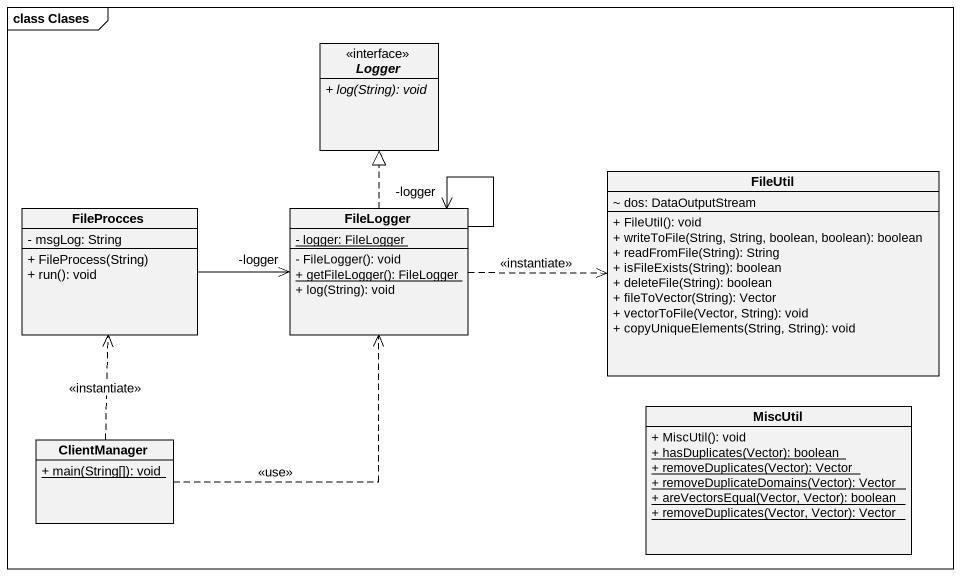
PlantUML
@startuml
mainframe class Clases
hide circle
hide empty members
skinparam classAttributeIconSize 0
interface Logger {
  {abstract} + log(String): void
}
class FileUtil {
  ~ dos: DataOutputStream
  + FileUtil(): void
  + writeToFile(String, String, boolean, boolean): boolean
  + readFromFile(String): String
  + isFileExists(String): boolean
  + deleteFile(String): boolean
  + fileToVector(String): Vector
  + vectorToFile(Vector, String): void
  + copyUniqueElements(String, String): void
}
class FileProcces {
  - msgLog: String
  + FileProcess(String)
  + run(): void
}
class FileLogger {
  {static} - logger: FileLogger
  - FileLogger(): void
  {static} + getFileLogger(): FileLogger
  + log(String): void
}
class MiscUtil {
  + MiscUtil(): void
  {static} + hasDuplicates(Vector): boolean
  {static} + removeDuplicates(Vector): Vector
  {static} + removeDuplicateDomains(Vector): Vector
  {static} + areVectorsEqual(Vector, Vector): boolean
  {static} + removeDuplicates(Vector, Vector): Vector
}
class ClientManager {
  {static} + main(String[]): void
}
FileProcces -right-> "-logger" FileLogger
FileLogger .up.|> Logger
FileLogger .right.> FileUtil : <<instantiate>>
FileLogger --> "-logger" FileLogger
ClientManager .up.> FileProcces : <<instantiate>>
ClientManager .up.> FileLogger : <<use>>
@enduml
